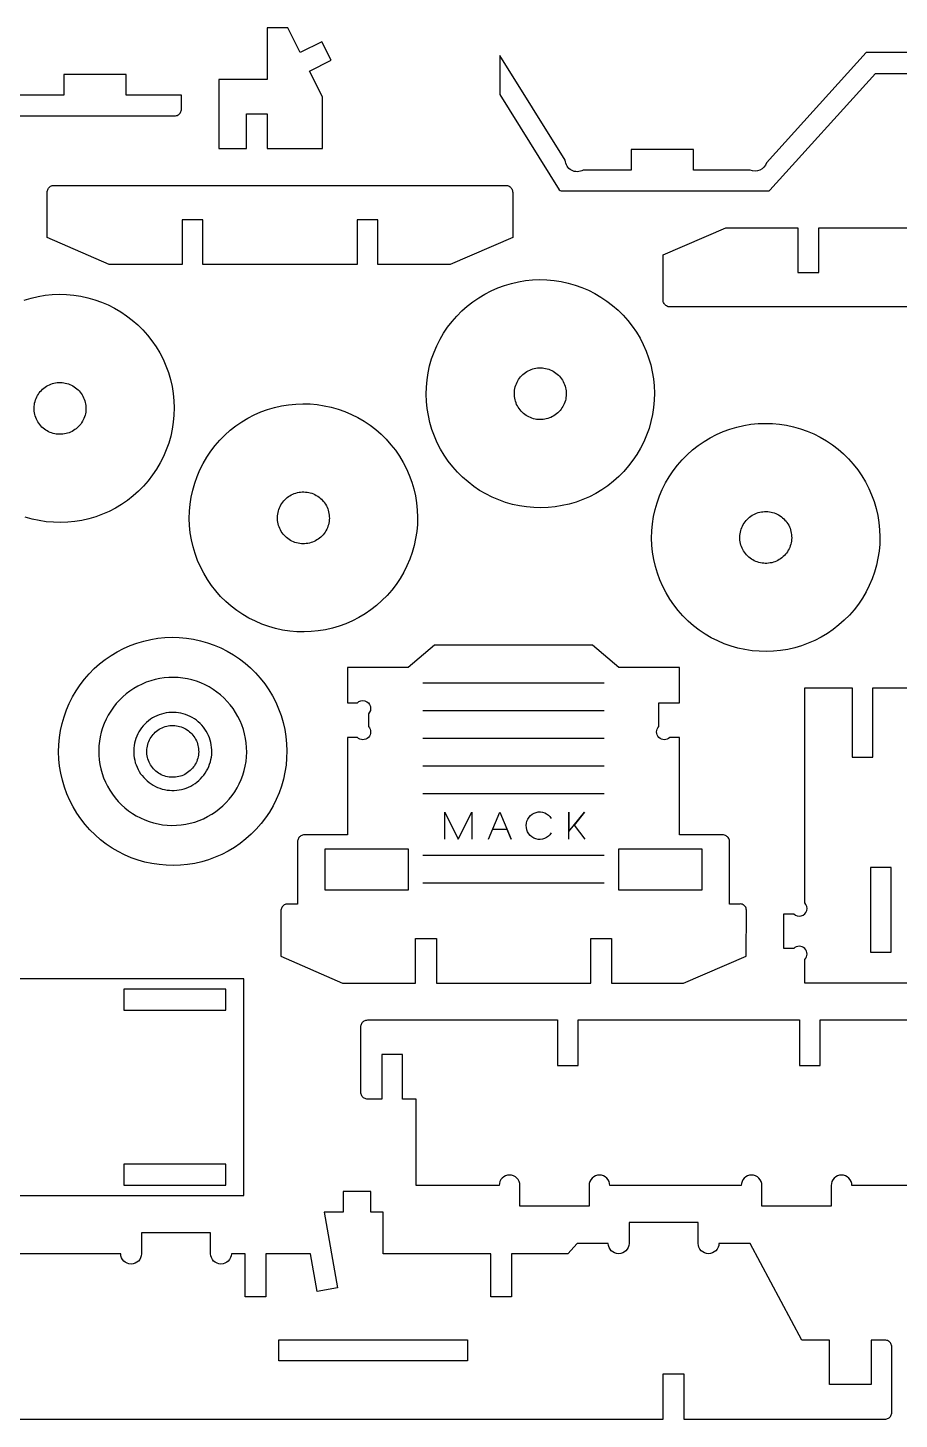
# Model space of a CAD drawing. Extents: x 18 to 1201, y 18 to 446.
# Drawn here: x 641.3 to 908, y 18.3 to 444.2 of the extents above; entities that cross this region are included whole.
import ezdxf

# ---------------------------------------------------------------- set-up
doc = ezdxf.new("R2010")
doc.units = 0
doc.header["$MEASUREMENT"] = 0
for name, color, linetype in [('EXT', 1, 'CONTINUOUS'), ('INT', 150, 'CONTINUOUS'), ('POCKET_1_1MM', 105, 'CONTINUOUS')]:
    doc.layers.add(name, color=color, linetype=linetype)

msp = doc.modelspace()

# ---------------------------------------------------------------- linework, layer by layer
at = {"layer": 'EXT'}
for points in [[(699.76, 407.26), (708.22, 407.26), (708.22, 417.84), (714.57, 417.84), (714.57, 407.26), (731.51, 407.26), (731.51, 423.03), (727.55, 430.94), (734.18, 434.25), (731.34, 439.93), (724.71, 436.62), (720.92, 444.19), (714.57, 444.19), (714.57, 428.42), (699.76, 428.42)], [(647.26, 379.97), (647.26, 393.83), (647.27, 394.11), (647.33, 394.38), (647.42, 394.64), (647.54, 394.89), (647.69, 395.12), (647.88, 395.33), (648.08, 395.51), (648.31, 395.67), (648.56, 395.79), (648.83, 395.88), (649.1, 395.93), (649.37, 395.95), (787.62, 395.95), (787.9, 395.93), (788.17, 395.88), (788.43, 395.79), (788.68, 395.67), (788.91, 395.51), (789.12, 395.33), (789.3, 395.12), (789.45, 394.89), (789.58, 394.64), (789.67, 394.38), (789.72, 394.11), (789.74, 393.83), (789.73, 379.97), (770.55, 371.76), (748.46, 371.76), (748.46, 385.37), (742.11, 385.37), (742.11, 371.76), (694.88, 371.76), (694.88, 385.37), (688.53, 385.37), (688.53, 371.76), (666.18, 371.76)], [(774.4, 306.6), (772.84, 308.15), (771.38, 309.79), (770.03, 311.51), (768.79, 313.32), (767.66, 315.2), (766.66, 317.15), (765.77, 319.16), (765.02, 321.22), (764.4, 323.33), (763.91, 325.47), (763.55, 327.63), (763.34, 329.81), (763.26, 332.01), (763.32, 334.2), (763.51, 336.39), (763.84, 338.55), (764.31, 340.7), (764.91, 342.81), (765.65, 344.88), (766.51, 346.89), (767.49, 348.85), (768.6, 350.75), (769.82, 352.57), (771.16, 354.31), (772.6, 355.96), (774.15, 357.52), (775.79, 358.98), (777.51, 360.33), (779.32, 361.58), (781.2, 362.7), (783.15, 363.71), (785.16, 364.59), (787.22, 365.34), (789.33, 365.97), (791.47, 366.46), (793.63, 366.81), (795.81, 367.03), (798.01, 367.11), (800.2, 367.05), (802.39, 366.85), (804.55, 366.52), (806.7, 366.05), (808.81, 365.45), (810.88, 364.72), (812.89, 363.86), (814.85, 362.87), (816.75, 361.76), (818.57, 360.54), (820.31, 359.2), (821.96, 357.76), (823.52, 356.22), (824.98, 354.58), (826.33, 352.85), (827.58, 351.04), (828.7, 349.16), (829.71, 347.21), (830.59, 345.2), (831.34, 343.14), (831.97, 341.04), (832.46, 338.9), (832.81, 336.73), (833.03, 334.55), (833.11, 332.36), (833.05, 330.16), (832.85, 327.98), (832.52, 325.81), (832.05, 323.67), (831.45, 321.56), (830.72, 319.49), (829.86, 317.47), (828.87, 315.51), (827.76, 313.62), (826.54, 311.8), (825.2, 310.06), (823.76, 308.4), (822.22, 306.84), (820.58, 305.38), (818.85, 304.03), (817.04, 302.79), (815.16, 301.66), (813.21, 300.66), (811.2, 299.77), (809.14, 299.02), (807.04, 298.4), (804.9, 297.91), (802.73, 297.55), (800.55, 297.34), (798.36, 297.26), (796.16, 297.32), (793.98, 297.51), (791.81, 297.84), (789.67, 298.31), (787.56, 298.91), (785.49, 299.65), (783.47, 300.51), (781.51, 301.49), (779.62, 302.6), (777.8, 303.82), (776.06, 305.16)], [(701.9, 268.6), (700.34, 270.15), (698.88, 271.79), (697.53, 273.51), (696.29, 275.32), (695.16, 277.2), (694.16, 279.15), (693.27, 281.16), (692.52, 283.22), (691.9, 285.33), (691.41, 287.47), (691.05, 289.63), (690.84, 291.81), (690.76, 294.01), (690.82, 296.2), (691.01, 298.39), (691.34, 300.55), (691.81, 302.7), (692.41, 304.81), (693.15, 306.88), (694.01, 308.89), (694.99, 310.85), (696.1, 312.75), (697.32, 314.57), (698.66, 316.31), (700.1, 317.96), (701.65, 319.52), (703.29, 320.98), (705.01, 322.33), (706.82, 323.58), (708.7, 324.7), (710.65, 325.71), (712.66, 326.59), (714.72, 327.34), (716.83, 327.97), (718.97, 328.46), (721.13, 328.81), (723.31, 329.03), (725.51, 329.11), (727.7, 329.05), (729.89, 328.85), (732.05, 328.52), (734.2, 328.05), (736.31, 327.45), (738.38, 326.72), (740.39, 325.86), (742.35, 324.87), (744.25, 323.76), (746.07, 322.54), (747.81, 321.2), (749.46, 319.76), (751.02, 318.22), (752.48, 316.58), (753.83, 314.85), (755.08, 313.04), (756.2, 311.16), (757.21, 309.21), (758.09, 307.2), (758.84, 305.14), (759.47, 303.04), (759.96, 300.9), (760.31, 298.73), (760.53, 296.55), (760.61, 294.36), (760.55, 292.16), (760.35, 289.98), (760.02, 287.81), (759.55, 285.67), (758.95, 283.56), (758.22, 281.49), (757.36, 279.47), (756.37, 277.51), (755.26, 275.62), (754.04, 273.8), (752.7, 272.06), (751.26, 270.4), (749.72, 268.84), (748.08, 267.38), (746.35, 266.03), (744.54, 264.79), (742.66, 263.66), (740.71, 262.66), (738.7, 261.77), (736.64, 261.02), (734.54, 260.4), (732.4, 259.91), (730.23, 259.55), (728.05, 259.34), (725.86, 259.26), (723.66, 259.32), (721.48, 259.51), (719.31, 259.84), (717.17, 260.31), (715.06, 260.91), (712.99, 261.65), (710.97, 262.51), (709.01, 263.49), (707.12, 264.6), (705.3, 265.82), (703.56, 267.16)], [(843.4, 262.6), (841.84, 264.15), (840.38, 265.79), (839.03, 267.51), (837.79, 269.32), (836.66, 271.2), (835.66, 273.15), (834.77, 275.16), (834.02, 277.22), (833.4, 279.33), (832.91, 281.47), (832.55, 283.63), (832.34, 285.81), (832.26, 288.01), (832.32, 290.2), (832.51, 292.39), (832.84, 294.55), (833.31, 296.7), (833.91, 298.81), (834.65, 300.88), (835.51, 302.89), (836.49, 304.85), (837.6, 306.75), (838.82, 308.57), (840.16, 310.31), (841.6, 311.96), (843.15, 313.52), (844.79, 314.98), (846.51, 316.33), (848.32, 317.58), (850.2, 318.7), (852.15, 319.71), (854.16, 320.59), (856.22, 321.34), (858.33, 321.97), (860.47, 322.46), (862.63, 322.81), (864.81, 323.03), (867.01, 323.11), (869.2, 323.05), (871.39, 322.85), (873.55, 322.52), (875.7, 322.05), (877.81, 321.45), (879.88, 320.72), (881.89, 319.86), (883.85, 318.87), (885.75, 317.76), (887.57, 316.54), (889.31, 315.2), (890.96, 313.76), (892.52, 312.22), (893.98, 310.58), (895.33, 308.85), (896.58, 307.04), (897.7, 305.16), (898.71, 303.21), (899.59, 301.2), (900.34, 299.14), (900.97, 297.04), (901.46, 294.9), (901.81, 292.73), (902.03, 290.55), (902.11, 288.36), (902.05, 286.16), (901.85, 283.98), (901.52, 281.81), (901.05, 279.67), (900.45, 277.56), (899.72, 275.49), (898.86, 273.47), (897.87, 271.51), (896.76, 269.62), (895.54, 267.8), (894.2, 266.06), (892.76, 264.4), (891.22, 262.84), (889.58, 261.38), (887.85, 260.03), (886.04, 258.79), (884.16, 257.66), (882.21, 256.66), (880.2, 255.77), (878.14, 255.02), (876.04, 254.4), (873.9, 253.91), (871.73, 253.55), (869.55, 253.34), (867.36, 253.26), (865.16, 253.32), (862.98, 253.51), (860.81, 253.84), (858.67, 254.31), (856.56, 254.91), (854.49, 255.65), (852.47, 256.51), (850.51, 257.49), (848.62, 258.6), (846.8, 259.82), (845.06, 261.16)], [(661.9, 197.1), (660.34, 198.65), (658.88, 200.29), (657.53, 202.01), (656.29, 203.82), (655.16, 205.7), (654.16, 207.65), (653.27, 209.66), (652.52, 211.72), (651.9, 213.83), (651.41, 215.97), (651.05, 218.13), (650.84, 220.31), (650.76, 222.51), (650.82, 224.7), (651.01, 226.89), (651.34, 229.05), (651.81, 231.2), (652.41, 233.31), (653.15, 235.38), (654.01, 237.39), (654.99, 239.35), (656.1, 241.25), (657.32, 243.07), (658.66, 244.81), (660.1, 246.46), (661.65, 248.02), (663.29, 249.48), (665.01, 250.83), (666.82, 252.08), (668.7, 253.2), (670.65, 254.21), (672.66, 255.09), (674.72, 255.84), (676.83, 256.47), (678.97, 256.96), (681.13, 257.31), (683.31, 257.53), (685.51, 257.61), (687.7, 257.55), (689.89, 257.35), (692.05, 257.02), (694.2, 256.55), (696.31, 255.95), (698.38, 255.22), (700.39, 254.36), (702.35, 253.37), (704.25, 252.26), (706.07, 251.04), (707.81, 249.7), (709.46, 248.26), (711.02, 246.72), (712.48, 245.08), (713.83, 243.35), (715.08, 241.54), (716.2, 239.66), (717.21, 237.71), (718.09, 235.7), (718.84, 233.64), (719.47, 231.54), (719.96, 229.4), (720.31, 227.23), (720.53, 225.05), (720.61, 222.86), (720.55, 220.66), (720.35, 218.48), (720.02, 216.31), (719.55, 214.17), (718.95, 212.06), (718.22, 209.99), (717.36, 207.97), (716.37, 206.01), (715.26, 204.12), (714.04, 202.3), (712.7, 200.56), (711.26, 198.9), (709.72, 197.34), (708.08, 195.88), (706.35, 194.53), (704.54, 193.29), (702.66, 192.16), (700.71, 191.16), (698.7, 190.27), (696.64, 189.52), (694.54, 188.9), (692.4, 188.41), (690.23, 188.05), (688.05, 187.84), (685.86, 187.76), (683.66, 187.82), (681.48, 188.01), (679.31, 188.34), (677.17, 188.81), (675.06, 189.41), (672.99, 190.15), (670.97, 191.01), (669.01, 191.99), (667.12, 193.1), (665.3, 194.32), (663.56, 195.66)]]:
    msp.add_lwpolyline(points, close=True, dxfattribs=at)
for points in [[(914.87, 436.59), (897.94, 436.59), (867.41, 402.84, -0.443906), (862.39, 400.61), (845.02, 400.61), (845.02, 406.96), (825.97, 406.96), (825.97, 400.61), (811.31, 400.61, -0.554248), (805.81, 403.65), (785.76, 435.74), (785.76, 423.76), (804, 394.57, 0.258593), (804.56, 394.26), (867.92, 394.26, 0.211979), (868.41, 394.47), (900.76, 430.24), (948.74, 430.24)], [(933.76, 89.81), (893.54, 89.81, 0.414214), (890.36, 92.98, 0.414214), (887.19, 89.81), (887.19, 83.46), (866.02, 83.46), (866.02, 89.81, 0.414214), (862.85, 92.98, 0.414214), (859.67, 89.81), (819.46, 89.81, 0.414214), (816.28, 92.98, 0.414214), (813.11, 89.81), (813.11, 83.46), (791.94, 83.46), (791.94, 89.81, 1), (785.59, 89.81), (760.19, 89.81), (760.19, 116.23), (756.03, 116.23), (756.03, 129.86), (749.68, 129.86), (749.68, 116.23), (745.37, 116.23), (745.1, 116.25), (744.83, 116.3), (744.56, 116.39), (744.31, 116.51), (744.08, 116.67), (743.88, 116.85), (743.69, 117.06), (743.54, 117.29), (743.42, 117.54), (743.33, 117.8), (743.27, 118.07), (743.26, 118.35), (743.26, 138.35), (743.27, 138.62), (743.33, 138.9), (743.42, 139.16), (743.54, 139.41), (743.69, 139.64), (743.88, 139.85), (744.08, 140.03), (744.31, 140.18), (744.56, 140.3), (744.83, 140.39), (745.1, 140.45), (745.37, 140.47), (803.43, 140.47), (803.43, 126.57), (809.78, 126.57), (809.78, 140.47), (877.51, 140.47), (877.51, 126.57), (883.86, 126.57), (883.86, 140.47), (1097.22, 140.47)], [(619.86, 18.26), (833.22, 18.26), (835.76, 18.26), (835.76, 32.15), (842.11, 32.15), (842.11, 18.26), (903.65, 18.26), (903.92, 18.27), (904.2, 18.33), (904.46, 18.42), (904.71, 18.54), (904.94, 18.69), (905.14, 18.88), (905.33, 19.08), (905.48, 19.31), (905.6, 19.56), (905.69, 19.83), (905.75, 20.1), (905.76, 20.37), (905.76, 40.33), (905.75, 40.61), (905.69, 40.88), (905.6, 41.14), (905.48, 41.39), (905.33, 41.62), (905.14, 41.83), (904.94, 42.01), (904.71, 42.17), (904.46, 42.29), (904.2, 42.38), (903.92, 42.43), (903.65, 42.45), (899.41, 42.45), (899.41, 28.82), (886.71, 28.82), (886.71, 42.45), (878.25, 42.45), (862.37, 72.08), (852.85, 72.08, -0.414214), (849.67, 68.91, -0.414214), (846.5, 72.08), (846.5, 78.43), (825.33, 78.43), (825.33, 72.08, -1), (818.98, 72.08), (809.46, 72.08), (806.64, 68.92), (789.35, 68.92), (789.35, 55.69), (783, 55.69), (783, 68.92), (750.06, 68.92), (750.06, 81.62), (746.36, 81.62), (746.36, 87.97), (737.89, 87.97), (737.89, 81.62), (731.99, 81.62), (736.1, 58.47), (729.84, 57.36), (727.8, 68.92), (714.21, 68.92), (714.21, 55.69), (707.86, 55.69), (707.86, 68.92), (703.62, 68.92, -0.414214), (700.45, 65.74, -0.414214), (697.27, 68.92), (697.27, 75.27), (676.11, 75.27), (676.11, 68.92, -1), (669.76, 68.92), (629.54, 68.92, -0.414214)]]:
    msp.add_lwpolyline(points, format="xyb", dxfattribs=at)
for points in [[(638.26, 417.24), (686.24, 417.24), (686.52, 417.26), (686.79, 417.31), (687.05, 417.4), (687.3, 417.52), (687.53, 417.68), (687.74, 417.86), (687.92, 418.07), (688.07, 418.3), (688.2, 418.55), (688.28, 418.81), (688.34, 419.08), (688.36, 419.36), (688.36, 423.59), (671.42, 423.59), (671.42, 429.94), (652.37, 429.94), (652.37, 423.59), (635.44, 423.59)], [(976.12, 358.76), (837.87, 358.76), (837.6, 358.77), (837.32, 358.83), (837.06, 358.92), (836.81, 359.04), (836.58, 359.19), (836.38, 359.38), (836.19, 359.58), (836.04, 359.81), (835.92, 360.06), (835.83, 360.33), (835.77, 360.6), (835.76, 360.87), (835.76, 374.73), (854.95, 382.95), (877.03, 382.95), (877.03, 369.34), (883.38, 369.34), (883.38, 382.95), (930.61, 382.95)], [(640.22, 360.84), (642.33, 361.47), (644.47, 361.96), (646.63, 362.31), (648.81, 362.53), (651.01, 362.61), (653.2, 362.55), (655.39, 362.35), (657.55, 362.02), (659.7, 361.55), (661.81, 360.95), (663.88, 360.22), (665.89, 359.36), (667.85, 358.37), (669.75, 357.26), (671.57, 356.04), (673.31, 354.7), (674.96, 353.26), (676.52, 351.72), (677.98, 350.08), (679.33, 348.35), (680.58, 346.54), (681.7, 344.66), (682.71, 342.71), (683.59, 340.7), (684.34, 338.64), (684.97, 336.54), (685.46, 334.4), (685.81, 332.23), (686.03, 330.05), (686.11, 327.86), (686.05, 325.66), (685.85, 323.48), (685.52, 321.31), (685.05, 319.17), (684.45, 317.06), (683.72, 314.99), (682.86, 312.97), (681.87, 311.01), (680.76, 309.12), (679.54, 307.3), (678.2, 305.56), (676.76, 303.9), (675.22, 302.34), (673.58, 300.88), (671.85, 299.53), (670.04, 298.29), (668.16, 297.16), (666.21, 296.16), (664.2, 295.27), (662.14, 294.52), (660.04, 293.9), (657.9, 293.41), (655.73, 293.05), (653.55, 292.84), (651.36, 292.76), (649.16, 292.82), (646.98, 293.01), (644.81, 293.34), (642.67, 293.81), (640.56, 294.41)]]:
    msp.add_lwpolyline(points, dxfattribs=at)
for points in [[(840.8, 248.33), (822.26, 248.33), (814.18, 255.21), (765.81, 255.21), (757.74, 248.33), (739.2, 248.33), (739.2, 237.53), (742.18, 237.53, -1), (745.55, 234.16), (745.55, 230.31, -1), (742.18, 226.94), (739.2, 226.94), (739.2, 197.12), (725.99, 197.12), (725.71, 197.1), (725.44, 197.04), (725.18, 196.96), (724.93, 196.83), (724.7, 196.68), (724.49, 196.5), (724.31, 196.29), (724.16, 196.06), (724.03, 195.81), (723.94, 195.55), (723.89, 195.28), (723.87, 195), (723.87, 175.95), (720.87, 175.95), (720.6, 175.93), (720.33, 175.88), (720.06, 175.79), (719.81, 175.67), (719.58, 175.51), (719.38, 175.33), (719.19, 175.12), (719.04, 174.89), (718.92, 174.64), (718.83, 174.38), (718.77, 174.11), (718.76, 173.83), (718.76, 159.97), (737.68, 151.76), (760.03, 151.76), (760.03, 165.37), (766.38, 165.37), (766.38, 151.76), (813.61, 151.76), (813.61, 165.37), (819.96, 165.37), (819.96, 151.76), (842.05, 151.76), (861.23, 159.97), (861.24, 173.83), (861.26, 174.12), (861.23, 174.41), (861.16, 174.69), (861.05, 174.96), (860.9, 175.2), (860.71, 175.42), (860.49, 175.61), (860.24, 175.76), (859.98, 175.87), (859.7, 175.94), (859.41, 175.97), (859.12, 175.95), (856.12, 175.95), (856.12, 195), (856.1, 195.28), (856.05, 195.55), (855.96, 195.81), (855.84, 196.06), (855.68, 196.29), (855.5, 196.5), (855.29, 196.68), (855.06, 196.83), (854.82, 196.96), (854.55, 197.04), (854.28, 197.1), (854.01, 197.12), (840.8, 197.12), (840.8, 226.94), (837.81, 226.94, -1), (834.45, 230.31), (834.45, 237.53), (840.8, 237.53)], [(879.11, 151.76), (879.11, 158.97, 1), (875.74, 162.34), (872.76, 162.34), (872.76, 172.92), (875.74, 172.92, 1), (879.11, 176.29), (879.11, 242.13), (893.59, 242.13), (893.59, 220.95), (899.94, 220.95), (899.94, 242.13), (947.17, 242.13), (947.17, 220.95), (953.52, 220.95), (953.52, 242.13), (968.01, 242.13), (968.01, 176.29, 1), (971.37, 172.92), (974.36, 172.92), (974.36, 162.34), (971.37, 162.34, 1), (968.01, 158.97), (968.01, 151.76)], [(707.48, 153.04), (486.84, 153.04, 0.414214), (485.26, 151.45), (485.26, 88.34, 0.414214), (486.84, 86.76), (707.48, 86.76)]]:
    msp.add_lwpolyline(points, format="xyb", close=True, dxfattribs=at)
at = {"layer": 'INT'}
for points in [[(791.98, 327.23), (791.68, 327.63), (791.41, 328.04), (791.16, 328.48), (790.94, 328.93), (790.75, 329.39), (790.59, 329.86), (790.46, 330.34), (790.36, 330.83), (790.29, 331.32), (790.25, 331.82), (790.25, 332.32), (790.27, 332.82), (790.33, 333.31), (790.41, 333.8), (790.53, 334.29), (790.68, 334.76), (790.85, 335.23), (791.06, 335.68), (791.29, 336.12), (791.55, 336.55), (791.84, 336.96), (792.15, 337.35), (792.49, 337.71), (792.85, 338.06), (793.23, 338.38), (793.63, 338.68), (794.04, 338.96), (794.48, 339.2), (794.93, 339.42), (795.39, 339.61), (795.86, 339.77), (796.34, 339.9), (796.83, 340), (797.32, 340.07), (797.82, 340.11), (798.32, 340.12), (798.82, 340.09), (799.31, 340.04), (799.8, 339.95), (800.29, 339.84), (800.76, 339.69), (801.23, 339.51), (801.68, 339.31), (802.12, 339.07), (802.55, 338.81), (802.96, 338.52), (803.35, 338.21), (803.71, 337.87), (804.06, 337.52), (804.38, 337.14), (804.68, 336.74), (804.96, 336.32), (805.2, 335.89), (805.42, 335.44), (805.61, 334.98), (805.77, 334.51), (805.9, 334.02), (806, 333.54), (806.07, 333.04), (806.11, 332.54), (806.12, 332.05), (806.09, 331.55), (806.04, 331.05), (805.95, 330.56), (805.84, 330.08), (805.69, 329.6), (805.51, 329.13), (805.31, 328.68), (805.07, 328.24), (804.81, 327.81), (804.52, 327.41), (804.21, 327.02), (803.87, 326.65), (803.52, 326.3), (803.14, 325.98), (802.74, 325.68), (802.32, 325.41), (801.89, 325.16), (801.44, 324.94), (800.98, 324.75), (800.51, 324.59), (800.02, 324.46), (799.54, 324.36), (799.04, 324.29), (798.54, 324.25), (798.05, 324.25), (797.55, 324.27), (797.05, 324.33), (796.56, 324.41), (796.08, 324.53), (795.6, 324.68), (795.13, 324.85), (794.68, 325.06), (794.24, 325.29), (793.81, 325.55), (793.41, 325.84), (793.02, 326.15), (792.65, 326.49), (792.3, 326.85)], [(644.98, 322.73), (644.68, 323.13), (644.41, 323.54), (644.16, 323.98), (643.94, 324.43), (643.75, 324.89), (643.59, 325.36), (643.46, 325.84), (643.36, 326.33), (643.29, 326.82), (643.25, 327.32), (643.25, 327.82), (643.27, 328.32), (643.33, 328.81), (643.41, 329.3), (643.53, 329.79), (643.68, 330.26), (643.85, 330.73), (644.06, 331.18), (644.29, 331.62), (644.55, 332.05), (644.84, 332.46), (645.15, 332.85), (645.49, 333.21), (645.85, 333.56), (646.23, 333.88), (646.63, 334.18), (647.04, 334.46), (647.48, 334.7), (647.93, 334.92), (648.39, 335.11), (648.86, 335.27), (649.34, 335.4), (649.83, 335.5), (650.32, 335.57), (650.82, 335.61), (651.32, 335.62), (651.82, 335.59), (652.31, 335.54), (652.8, 335.45), (653.29, 335.34), (653.76, 335.19), (654.23, 335.01), (654.68, 334.81), (655.12, 334.57), (655.55, 334.31), (655.96, 334.02), (656.35, 333.71), (656.71, 333.37), (657.06, 333.02), (657.38, 332.64), (657.68, 332.24), (657.96, 331.82), (658.2, 331.39), (658.42, 330.94), (658.61, 330.48), (658.77, 330.01), (658.9, 329.52), (659, 329.04), (659.07, 328.54), (659.11, 328.04), (659.12, 327.55), (659.09, 327.05), (659.04, 326.55), (658.95, 326.06), (658.84, 325.58), (658.69, 325.1), (658.51, 324.63), (658.31, 324.18), (658.07, 323.74), (657.81, 323.31), (657.52, 322.91), (657.21, 322.52), (656.87, 322.15), (656.52, 321.8), (656.14, 321.48), (655.74, 321.18), (655.32, 320.91), (654.89, 320.66), (654.44, 320.44), (653.98, 320.25), (653.51, 320.09), (653.02, 319.96), (652.54, 319.86), (652.04, 319.79), (651.54, 319.75), (651.05, 319.75), (650.55, 319.77), (650.05, 319.83), (649.56, 319.91), (649.08, 320.03), (648.6, 320.18), (648.13, 320.35), (647.68, 320.56), (647.24, 320.79), (646.81, 321.05), (646.41, 321.34), (646.02, 321.65), (645.65, 321.99), (645.3, 322.35)], [(719.48, 289.23), (719.18, 289.63), (718.91, 290.04), (718.66, 290.48), (718.44, 290.93), (718.25, 291.39), (718.09, 291.86), (717.96, 292.34), (717.86, 292.83), (717.79, 293.32), (717.75, 293.82), (717.75, 294.32), (717.77, 294.82), (717.83, 295.31), (717.91, 295.8), (718.03, 296.29), (718.18, 296.76), (718.35, 297.23), (718.56, 297.68), (718.79, 298.12), (719.05, 298.55), (719.34, 298.96), (719.65, 299.35), (719.99, 299.71), (720.35, 300.06), (720.73, 300.38), (721.13, 300.68), (721.54, 300.96), (721.98, 301.2), (722.43, 301.42), (722.89, 301.61), (723.36, 301.77), (723.84, 301.9), (724.33, 302), (724.82, 302.07), (725.32, 302.11), (725.82, 302.12), (726.32, 302.09), (726.81, 302.04), (727.3, 301.95), (727.79, 301.84), (728.26, 301.69), (728.73, 301.51), (729.18, 301.31), (729.62, 301.07), (730.05, 300.81), (730.46, 300.52), (730.85, 300.21), (731.21, 299.87), (731.56, 299.52), (731.88, 299.14), (732.18, 298.74), (732.46, 298.32), (732.7, 297.89), (732.92, 297.44), (733.11, 296.98), (733.27, 296.51), (733.4, 296.02), (733.5, 295.54), (733.57, 295.04), (733.61, 294.54), (733.62, 294.05), (733.59, 293.55), (733.54, 293.05), (733.45, 292.56), (733.34, 292.08), (733.19, 291.6), (733.01, 291.13), (732.81, 290.68), (732.57, 290.24), (732.31, 289.81), (732.02, 289.41), (731.71, 289.02), (731.37, 288.65), (731.02, 288.3), (730.64, 287.98), (730.24, 287.68), (729.82, 287.41), (729.39, 287.16), (728.94, 286.94), (728.48, 286.75), (728.01, 286.59), (727.52, 286.46), (727.04, 286.36), (726.54, 286.29), (726.04, 286.25), (725.55, 286.25), (725.05, 286.27), (724.55, 286.33), (724.06, 286.41), (723.58, 286.53), (723.1, 286.68), (722.63, 286.85), (722.18, 287.06), (721.74, 287.29), (721.31, 287.55), (720.91, 287.84), (720.52, 288.15), (720.15, 288.49), (719.8, 288.85)], [(860.98, 283.23), (860.68, 283.63), (860.41, 284.04), (860.16, 284.48), (859.94, 284.93), (859.75, 285.39), (859.59, 285.86), (859.46, 286.34), (859.36, 286.83), (859.29, 287.32), (859.25, 287.82), (859.25, 288.32), (859.27, 288.82), (859.33, 289.31), (859.41, 289.8), (859.53, 290.29), (859.68, 290.76), (859.85, 291.23), (860.06, 291.68), (860.29, 292.12), (860.55, 292.55), (860.84, 292.96), (861.15, 293.35), (861.49, 293.71), (861.85, 294.06), (862.23, 294.38), (862.63, 294.68), (863.04, 294.96), (863.48, 295.2), (863.93, 295.42), (864.39, 295.61), (864.86, 295.77), (865.34, 295.9), (865.83, 296), (866.32, 296.07), (866.82, 296.11), (867.32, 296.12), (867.82, 296.09), (868.31, 296.04), (868.8, 295.95), (869.29, 295.84), (869.76, 295.69), (870.23, 295.51), (870.68, 295.31), (871.12, 295.07), (871.55, 294.81), (871.96, 294.52), (872.35, 294.21), (872.71, 293.87), (873.06, 293.52), (873.38, 293.14), (873.68, 292.74), (873.96, 292.32), (874.2, 291.89), (874.42, 291.44), (874.61, 290.98), (874.77, 290.51), (874.9, 290.02), (875, 289.54), (875.07, 289.04), (875.11, 288.54), (875.12, 288.05), (875.09, 287.55), (875.04, 287.05), (874.95, 286.56), (874.84, 286.08), (874.69, 285.6), (874.51, 285.13), (874.31, 284.68), (874.07, 284.24), (873.81, 283.81), (873.52, 283.41), (873.21, 283.02), (872.87, 282.65), (872.52, 282.3), (872.14, 281.98), (871.74, 281.68), (871.32, 281.41), (870.89, 281.16), (870.44, 280.94), (869.98, 280.75), (869.51, 280.59), (869.02, 280.46), (868.54, 280.36), (868.04, 280.29), (867.54, 280.25), (867.05, 280.25), (866.55, 280.27), (866.05, 280.33), (865.56, 280.41), (865.08, 280.53), (864.6, 280.68), (864.13, 280.85), (863.68, 281.06), (863.24, 281.29), (862.81, 281.55), (862.41, 281.84), (862.02, 282.15), (861.65, 282.49), (861.3, 282.85)], [(679.48, 217.73), (679.18, 218.13), (678.91, 218.54), (678.66, 218.98), (678.44, 219.43), (678.25, 219.89), (678.09, 220.36), (677.96, 220.84), (677.86, 221.33), (677.79, 221.82), (677.75, 222.32), (677.75, 222.82), (677.77, 223.32), (677.83, 223.81), (677.91, 224.3), (678.03, 224.79), (678.18, 225.26), (678.35, 225.73), (678.56, 226.18), (678.79, 226.62), (679.05, 227.05), (679.34, 227.46), (679.65, 227.85), (679.99, 228.21), (680.35, 228.56), (680.73, 228.88), (681.13, 229.18), (681.54, 229.46), (681.98, 229.7), (682.43, 229.92), (682.89, 230.11), (683.36, 230.27), (683.84, 230.4), (684.33, 230.5), (684.82, 230.57), (685.32, 230.61), (685.82, 230.62), (686.32, 230.59), (686.81, 230.54), (687.3, 230.45), (687.79, 230.34), (688.26, 230.19), (688.73, 230.01), (689.18, 229.81), (689.62, 229.57), (690.05, 229.31), (690.46, 229.02), (690.85, 228.71), (691.21, 228.37), (691.56, 228.02), (691.88, 227.64), (692.18, 227.24), (692.46, 226.82), (692.7, 226.39), (692.92, 225.94), (693.11, 225.48), (693.27, 225.01), (693.4, 224.52), (693.5, 224.04), (693.57, 223.54), (693.61, 223.04), (693.62, 222.55), (693.59, 222.05), (693.54, 221.55), (693.45, 221.06), (693.34, 220.58), (693.19, 220.1), (693.01, 219.63), (692.81, 219.18), (692.57, 218.74), (692.31, 218.31), (692.02, 217.91), (691.71, 217.52), (691.37, 217.15), (691.02, 216.8), (690.64, 216.48), (690.24, 216.18), (689.82, 215.91), (689.39, 215.66), (688.94, 215.44), (688.48, 215.25), (688.01, 215.09), (687.52, 214.96), (687.04, 214.86), (686.54, 214.79), (686.04, 214.75), (685.55, 214.75), (685.05, 214.77), (684.55, 214.83), (684.06, 214.91), (683.58, 215.03), (683.1, 215.18), (682.63, 215.35), (682.18, 215.56), (681.74, 215.79), (681.31, 216.05), (680.91, 216.34), (680.52, 216.65), (680.15, 216.99), (679.8, 217.35)], [(899.21, 161.25), (905.56, 161.25), (905.56, 187.18), (899.21, 187.18)], [(670.7, 143.51), (701.92, 143.51), (701.92, 149.86), (670.7, 149.86)], [(670.7, 89.93), (701.92, 89.93), (701.92, 96.28), (670.7, 96.28)], [(718.17, 36.1), (718.17, 42.52), (775.85, 42.52), (775.85, 36.1)]]:
    msp.add_lwpolyline(points, close=True, dxfattribs=at)
at = {"layer": 'POCKET_1_1MM'}
for points in [[(669.99, 206.35), (671.04, 205.4), (672.16, 204.51), (673.33, 203.7), (674.54, 202.96), (675.8, 202.3), (677.1, 201.72), (678.43, 201.22), (679.8, 200.81), (681.18, 200.49), (682.58, 200.25), (684, 200.1), (685.42, 200.04), (686.84, 200.06), (688.26, 200.18), (689.67, 200.39), (691.06, 200.68), (692.43, 201.06), (693.77, 201.53), (695.09, 202.08), (696.36, 202.71), (697.6, 203.42), (698.78, 204.21), (699.92, 205.06), (700.99, 205.99), (702.01, 206.99), (702.96, 208.04), (703.85, 209.16), (704.66, 210.33), (705.4, 211.54), (706.06, 212.8), (706.64, 214.1), (707.14, 215.43), (707.55, 216.8), (707.88, 218.18), (708.12, 219.58), (708.27, 221), (708.33, 222.42), (708.3, 223.84), (708.18, 225.26), (707.98, 226.67), (707.68, 228.06), (707.3, 229.43), (706.84, 230.77), (706.29, 232.09), (705.65, 233.36), (704.94, 234.6), (704.16, 235.78), (703.3, 236.92), (702.37, 237.99), (701.38, 239.01), (700.32, 239.96), (699.21, 240.85), (698.04, 241.66), (696.82, 242.4), (695.56, 243.06), (694.26, 243.64), (692.93, 244.14), (691.57, 244.55), (690.18, 244.88), (688.78, 245.12), (687.37, 245.27), (685.94, 245.33), (684.52, 245.3), (683.1, 245.18), (681.7, 244.98), (680.3, 244.68), (678.93, 244.3), (677.59, 243.84), (676.28, 243.29), (675, 242.65), (673.77, 241.94), (672.58, 241.16), (671.45, 240.3), (670.37, 239.37), (669.35, 238.38), (668.4, 237.32), (667.51, 236.21), (666.7, 235.04), (665.96, 233.82), (665.3, 232.56), (664.72, 231.26), (664.22, 229.93), (663.81, 228.57), (663.49, 227.18), (663.25, 225.78), (663.1, 224.37), (663.04, 222.94), (663.06, 221.52), (663.18, 220.1), (663.39, 218.7), (663.68, 217.3), (664.06, 215.93), (664.53, 214.59), (665.08, 213.28), (665.71, 212), (666.42, 210.77), (667.21, 209.58), (668.06, 208.45), (668.99, 207.37)], [(677.31, 214.14), (677.86, 213.64), (678.44, 213.16), (679.06, 212.73), (679.69, 212.33), (680.36, 211.97), (681.04, 211.66), (681.74, 211.39), (682.46, 211.17), (683.19, 210.99), (683.93, 210.85), (684.67, 210.77), (685.42, 210.73), (686.17, 210.73), (686.92, 210.79), (687.67, 210.89), (688.4, 211.04), (689.13, 211.23), (689.84, 211.47), (690.54, 211.75), (691.21, 212.08), (691.87, 212.45), (692.5, 212.86), (693.1, 213.3), (693.68, 213.79), (694.22, 214.31), (694.73, 214.86), (695.2, 215.44), (695.64, 216.06), (696.03, 216.69), (696.39, 217.36), (696.7, 218.04), (696.97, 218.74), (697.2, 219.46), (697.38, 220.19), (697.51, 220.93), (697.6, 221.67), (697.64, 222.42), (697.63, 223.17), (697.58, 223.92), (697.48, 224.67), (697.33, 225.4), (697.13, 226.13), (696.89, 226.84), (696.61, 227.54), (696.28, 228.21), (695.92, 228.87), (695.51, 229.5), (695.06, 230.1), (694.58, 230.68), (694.06, 231.22), (693.5, 231.73), (692.92, 232.2), (692.31, 232.64), (691.67, 233.03), (691.01, 233.39), (690.33, 233.7), (689.62, 233.97), (688.91, 234.2), (688.18, 234.38), (687.44, 234.51), (686.69, 234.6), (685.94, 234.64), (685.19, 234.63), (684.44, 234.58), (683.7, 234.48), (682.96, 234.33), (682.23, 234.13), (681.52, 233.89), (680.83, 233.61), (680.15, 233.28), (679.5, 232.92), (678.86, 232.51), (678.26, 232.06), (677.69, 231.58), (677.14, 231.06), (676.64, 230.5), (676.16, 229.92), (675.73, 229.31), (675.33, 228.67), (674.97, 228.01), (674.66, 227.33), (674.39, 226.62), (674.17, 225.91), (673.99, 225.18), (673.85, 224.44), (673.77, 223.69), (673.73, 222.94), (673.73, 222.19), (673.79, 221.44), (673.89, 220.7), (674.04, 219.96), (674.23, 219.23), (674.47, 218.52), (674.75, 217.83), (675.08, 217.15), (675.45, 216.5), (675.86, 215.86), (676.3, 215.26), (676.79, 214.69)], [(757.74, 192.88), (757.74, 180.18), (732.34, 180.18), (732.34, 192.88)], [(847.66, 180.18), (822.26, 180.18), (822.26, 192.88), (847.66, 192.88)]]:
    msp.add_lwpolyline(points, close=True, dxfattribs=at)
for points in [[(817.72, 243.57), (762.27, 243.57)], [(817.72, 235.1), (762.27, 235.1)], [(817.72, 226.63), (762.27, 226.63)], [(817.72, 218.16), (762.27, 218.16)], [(817.72, 209.7), (762.27, 209.7)], [(768.97, 195.84), (768.97, 204.07), (773.09, 195.84), (777.21, 204.07), (777.21, 195.84)], [(782.32, 195.84), (785.77, 204.07), (789.23, 195.84), (788, 198.8), (783.63, 198.8)], [(806.88, 195.84), (806.88, 204.07), (806.88, 198.14), (811.66, 204.07), (808.53, 200.12), (811.83, 195.84)], [(817.72, 190.77), (762.27, 190.77)], [(817.72, 182.3), (762.27, 182.3)]]:
    msp.add_lwpolyline(points, dxfattribs=at)
msp.add_lwpolyline([(801.54, 197.73, -0.77786), (793.88, 200.04, -0.756443), (801.54, 202.18)], format="xyb", dxfattribs=at)

doc.saveas('drawing.dxf')
